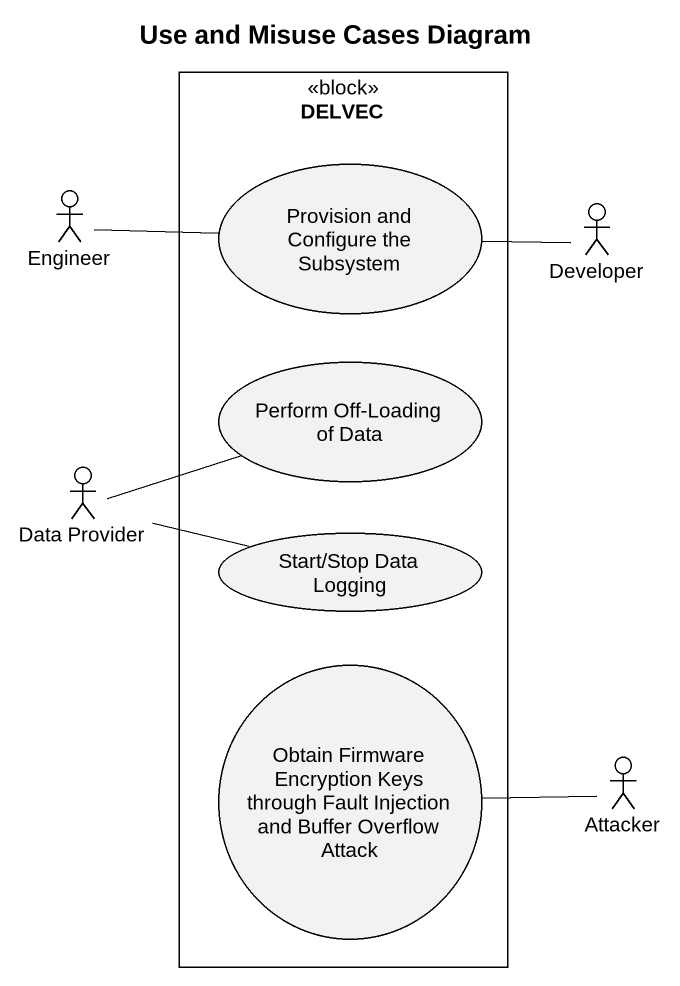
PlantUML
@startuml
title Use and Misuse Cases Diagram
rectangle DELVEC <<block>> {
  usecase "Provision and Configure the Subsystem" as Provision_and_Configure_the
  usecase "Perform Off-Loading of Data" as Perform_Off_Loading_of_Data
  usecase "Start/Stop Data Logging" as Start_Stop_Data_Logging
  usecase "Obtain Firmware Encryption Keys through Fault Injection and Buffer Overflow Attack" as Obtain_Firmware_Encryption
}
actor Engineer
actor Developer
actor "Data Provider" as Data_Provider
actor Attacker
Engineer -right- Provision_and_Configure_the
Developer -left- Provision_and_Configure_the
Data_Provider -right- Perform_Off_Loading_of_Data
Start_Stop_Data_Logging -left- Data_Provider
Attacker -left- Obtain_Firmware_Encryption
@enduml
